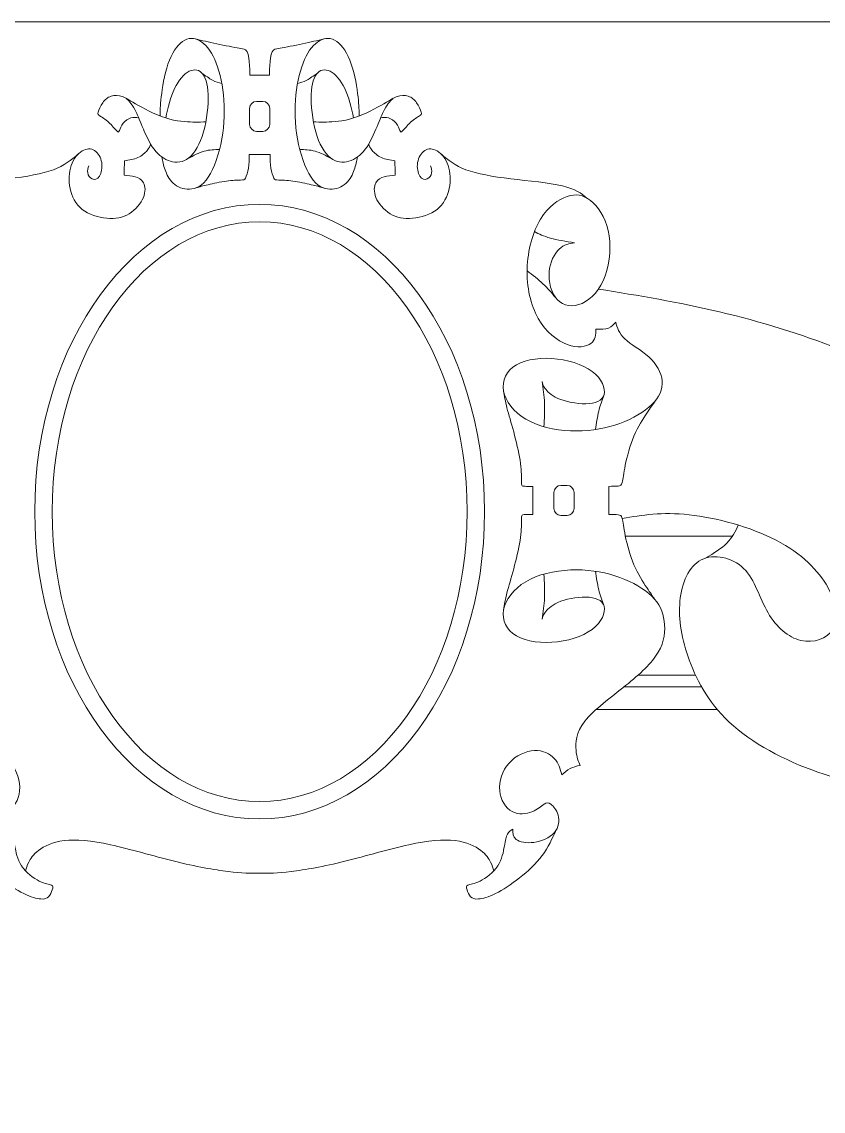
# Model space of a CAD drawing. Header units: millimetres. Extents: x 117 to 292, y -139 to 140.
# Drawn here: x 189.8 to 241.1, y 69.8 to 139.5 of the extents above; entities that cross this region are included whole.
import ezdxf

# ---------------------------------------------------------------- set-up
doc = ezdxf.new("R2010")
doc.units = ezdxf.units.MM
doc.header["$MEASUREMENT"] = 0
doc.layers.add('Layer 1', color=7, linetype='Continuous')

msp = doc.modelspace()

# ---------------------------------------------------------------- linework, layer by layer
at = {"layer": 'Layer 1', "lineweight": 20}
msp.add_lwpolyline([(117.2805, -125.8159), (292.3821, -125.8159), (292.3821, 139.5085), (117.2805, 139.5085), (117.2805, -125.8159)], close=True, dxfattribs=at)
for points, knots in [([(198.6137, 133.4785), (198.6173, 133.7966), (198.6208, 134.1146), (198.6873, 134.6966), (198.6873, 134.6966), (198.7537, 135.2786), (198.8832, 136.1248), (199.1178, 136.8039), (199.1178, 136.8039), (199.3523, 137.4829), (199.6922, 137.9952), (200.054, 138.2488), (200.054, 138.2488), (200.4159, 138.5024), (200.8001, 138.4974), (201.157, 138.2955), (201.157, 138.2955), (201.514, 138.0937), (201.8441, 137.6948), (202.11, 137.099), (202.11, 137.099), (202.3759, 136.5032), (202.5778, 135.7102), (202.6689, 134.8264), (202.6689, 134.8264), (202.76, 133.9425), (202.7402, 132.9674), (202.5679, 132.0122), (202.5679, 132.0122), (202.3956, 131.0569), (202.0705, 130.1211), (201.6963, 129.5599), (201.6963, 129.5599), (201.3221, 128.9986), (200.8985, 128.8113), (200.4982, 128.7942), (200.4982, 128.7942), (200.0979, 128.7771), (199.7205, 128.9301), (199.4542, 129.1716), (199.4542, 129.1716), (199.1878, 129.4132), (199.032, 129.7435), (198.9297, 130.0374), (198.9297, 130.0374), (198.8274, 130.3314), (198.7784, 130.5893), (198.7294, 130.847)], [0, 0, 0, 0, 0.0769231, 0.0769231, 0.0769231, 0.0769231, 0.1538462, 0.1538462, 0.1538462, 0.1538462, 0.2307692, 0.2307692, 0.2307692, 0.2307692, 0.3076923, 0.3076923, 0.3076923, 0.3076923, 0.3846154, 0.3846154, 0.3846154, 0.3846154, 0.4615385, 0.4615385, 0.4615385, 0.4615385, 0.5384615, 0.5384615, 0.5384615, 0.5384615, 0.6153846, 0.6153846, 0.6153846, 0.6153846, 0.6923077, 0.6923077, 0.6923077, 0.6923077, 0.7692308, 0.7692308, 0.7692308, 0.7692308, 0.8461538, 0.8461538, 0.8461538, 0.8461538, 1, 1, 1, 1]), ([(204.3678, 136.0919), (204.3529, 136.4735), (204.3381, 136.8553), (204.2987, 137.1322), (204.2987, 137.1322), (204.2593, 137.4091), (204.1952, 137.5815), (204.1324, 137.6689), (204.1324, 137.6689), (204.0696, 137.7563), (204.008, 137.7588), (203.6794, 137.8166), (203.6794, 137.8166), (203.3507, 137.8744), (202.7548, 137.9878), (202.2408, 138.0967), (202.2408, 138.0967), (201.7266, 138.2057), (201.2942, 138.3104), (200.8618, 138.415)], [0, 0, 0, 0, 0.1666667, 0.1666667, 0.1666667, 0.1666667, 0.3333333, 0.3333333, 0.3333333, 0.3333333, 0.5, 0.5, 0.5, 0.5, 0.6666667, 0.6666667, 0.6666667, 0.6666667, 1, 1, 1, 1]), ([(205.607, 136.0919), (205.6219, 136.4735), (205.6367, 136.8553), (205.6761, 137.1322), (205.6761, 137.1322), (205.7155, 137.4091), (205.7796, 137.5815), (205.8424, 137.6689), (205.8424, 137.6689), (205.9052, 137.7563), (205.9668, 137.7588), (206.2954, 137.8166), (206.2954, 137.8166), (206.6241, 137.8744), (207.22, 137.9878), (207.734, 138.0967), (207.734, 138.0967), (208.2482, 138.2057), (208.6806, 138.3104), (209.113, 138.415)], [0, 0, 0, 0, 0.1666667, 0.1666667, 0.1666667, 0.1666667, 0.3333333, 0.3333333, 0.3333333, 0.3333333, 0.5, 0.5, 0.5, 0.5, 0.6666667, 0.6666667, 0.6666667, 0.6666667, 1, 1, 1, 1]), ([(211.3611, 133.4785), (211.3575, 133.7966), (211.354, 134.1146), (211.2875, 134.6966), (211.2875, 134.6966), (211.2211, 135.2786), (211.0916, 136.1248), (210.857, 136.8039), (210.857, 136.8039), (210.6225, 137.4829), (210.2826, 137.9952), (209.9208, 138.2488), (209.9208, 138.2488), (209.5589, 138.5024), (209.1747, 138.4974), (208.8178, 138.2955), (208.8178, 138.2955), (208.4608, 138.0937), (208.1307, 137.6948), (207.8648, 137.099), (207.8648, 137.099), (207.5989, 136.5032), (207.397, 135.7102), (207.3059, 134.8264), (207.3059, 134.8264), (207.2148, 133.9425), (207.2346, 132.9674), (207.4069, 132.0122), (207.4069, 132.0122), (207.5792, 131.0569), (207.9043, 130.1211), (208.2785, 129.5599), (208.2785, 129.5599), (208.6527, 128.9986), (209.0763, 128.8113), (209.4766, 128.7942), (209.4766, 128.7942), (209.8769, 128.7771), (210.2543, 128.9301), (210.5206, 129.1716), (210.5206, 129.1716), (210.787, 129.4132), (210.9428, 129.7435), (211.0451, 130.0374), (211.0451, 130.0374), (211.1474, 130.3314), (211.1964, 130.5893), (211.2454, 130.847)], [0, 0, 0, 0, 0.0769231, 0.0769231, 0.0769231, 0.0769231, 0.1538462, 0.1538462, 0.1538462, 0.1538462, 0.2307692, 0.2307692, 0.2307692, 0.2307692, 0.3076923, 0.3076923, 0.3076923, 0.3076923, 0.3846154, 0.3846154, 0.3846154, 0.3846154, 0.4615385, 0.4615385, 0.4615385, 0.4615385, 0.5384615, 0.5384615, 0.5384615, 0.5384615, 0.6153846, 0.6153846, 0.6153846, 0.6153846, 0.6923077, 0.6923077, 0.6923077, 0.6923077, 0.7692308, 0.7692308, 0.7692308, 0.7692308, 0.8461538, 0.8461538, 0.8461538, 0.8461538, 1, 1, 1, 1]), ([(198.9708, 133.3516), (199.1275, 134.0212), (199.2844, 134.6909), (199.5374, 135.2276), (199.5374, 135.2276), (199.7905, 135.7644), (200.1403, 136.1682), (200.4751, 136.338), (200.4751, 136.338), (200.8098, 136.508), (201.13, 136.444), (201.3515, 136.1511), (201.3515, 136.1511), (201.5731, 135.8581), (201.6964, 135.336), (201.6915, 134.5975), (201.6915, 134.5975), (201.6866, 133.8588), (201.5534, 132.9035), (201.3073, 132.1747), (201.3073, 132.1747), (201.0611, 131.4459), (200.7016, 130.9436), (200.3127, 130.7023), (200.3127, 130.7023), (199.9237, 130.461), (199.505, 130.4807), (199.1259, 130.6308), (199.1259, 130.6308), (198.7467, 130.781), (198.4069, 131.0618), (198.114, 131.5025), (198.114, 131.5025), (197.821, 131.9431), (197.5746, 132.544), (197.3963, 132.9796), (197.3963, 132.9796), (197.2178, 133.4152), (197.1071, 133.686), (196.9952, 133.8976), (196.9952, 133.8976), (196.8832, 134.1092), (196.7699, 134.2619), (196.6759, 134.3717), (196.6759, 134.3717), (196.5818, 134.4815), (196.5067, 134.5485), (196.4318, 134.6155)], [0, 0, 0, 0, 0.0769231, 0.0769231, 0.0769231, 0.0769231, 0.1538462, 0.1538462, 0.1538462, 0.1538462, 0.2307692, 0.2307692, 0.2307692, 0.2307692, 0.3076923, 0.3076923, 0.3076923, 0.3076923, 0.3846154, 0.3846154, 0.3846154, 0.3846154, 0.4615385, 0.4615385, 0.4615385, 0.4615385, 0.5384615, 0.5384615, 0.5384615, 0.5384615, 0.6153846, 0.6153846, 0.6153846, 0.6153846, 0.6923077, 0.6923077, 0.6923077, 0.6923077, 0.7692308, 0.7692308, 0.7692308, 0.7692308, 0.8461538, 0.8461538, 0.8461538, 0.8461538, 1, 1, 1, 1]), ([(202.5652, 135.5571), (202.3746, 135.6073), (202.1841, 135.6575), (201.9712, 135.7692), (201.9712, 135.7692), (201.7581, 135.8808), (201.5224, 136.054), (201.2869, 136.2272)], [0, 0, 0, 0, 0.3333333, 0.3333333, 0.3333333, 0.3333333, 1, 1, 1, 1]), ([(207.4096, 135.5571), (207.6002, 135.6073), (207.7907, 135.6575), (208.0036, 135.7692), (208.0036, 135.7692), (208.2167, 135.8808), (208.4524, 136.054), (208.6879, 136.2272)], [0, 0, 0, 0, 0.3333333, 0.3333333, 0.3333333, 0.3333333, 1, 1, 1, 1]), ([(211.004, 133.3516), (210.8473, 134.0212), (210.6904, 134.6909), (210.4374, 135.2276), (210.4374, 135.2276), (210.1843, 135.7644), (209.8345, 136.1682), (209.4997, 136.338), (209.4997, 136.338), (209.165, 136.508), (208.8448, 136.444), (208.6233, 136.1511), (208.6233, 136.1511), (208.4017, 135.8581), (208.2784, 135.336), (208.2833, 134.5975), (208.2833, 134.5975), (208.2882, 133.8588), (208.4214, 132.9035), (208.6675, 132.1747), (208.6675, 132.1747), (208.9137, 131.4459), (209.2732, 130.9436), (209.6621, 130.7023), (209.6621, 130.7023), (210.0511, 130.461), (210.4698, 130.4807), (210.8489, 130.6308), (210.8489, 130.6308), (211.2281, 130.781), (211.5679, 131.0618), (211.8608, 131.5025), (211.8608, 131.5025), (212.1538, 131.9431), (212.4002, 132.544), (212.5785, 132.9796), (212.5785, 132.9796), (212.757, 133.4152), (212.8677, 133.686), (212.9796, 133.8976), (212.9796, 133.8976), (213.0916, 134.1092), (213.2049, 134.2619), (213.2989, 134.3717), (213.2989, 134.3717), (213.393, 134.4815), (213.4681, 134.5485), (213.543, 134.6155)], [0, 0, 0, 0, 0.0769231, 0.0769231, 0.0769231, 0.0769231, 0.1538462, 0.1538462, 0.1538462, 0.1538462, 0.2307692, 0.2307692, 0.2307692, 0.2307692, 0.3076923, 0.3076923, 0.3076923, 0.3076923, 0.3846154, 0.3846154, 0.3846154, 0.3846154, 0.4615385, 0.4615385, 0.4615385, 0.4615385, 0.5384615, 0.5384615, 0.5384615, 0.5384615, 0.6153846, 0.6153846, 0.6153846, 0.6153846, 0.6923077, 0.6923077, 0.6923077, 0.6923077, 0.7692308, 0.7692308, 0.7692308, 0.7692308, 0.8461538, 0.8461538, 0.8461538, 0.8461538, 1, 1, 1, 1]), ([(201.5435, 133.1079), (201.3351, 133.0956), (201.1266, 133.0831), (200.7098, 133.0917), (200.7098, 133.0917), (200.2929, 133.1003), (199.6675, 133.13), (198.9708, 133.3516), (198.9708, 133.3516), (198.274, 133.5731), (197.5057, 133.9867), (197.0356, 134.2587), (197.0356, 134.2587), (196.5654, 134.5306), (196.3931, 134.661), (196.1753, 134.731), (196.1753, 134.731), (195.9574, 134.801), (195.6939, 134.811), (195.4748, 134.7421), (195.4748, 134.7421), (195.2557, 134.6731), (195.0809, 134.5253), (194.9394, 134.3222), (194.9394, 134.3222), (194.7978, 134.1191), (194.6894, 133.8606), (194.6475, 133.7203), (194.6475, 133.7203), (194.6056, 133.5799), (194.6304, 133.5576), (194.7559, 133.4813), (194.7559, 133.4813), (194.8814, 133.4051), (195.108, 133.2745), (195.3197, 133.0813), (195.3197, 133.0813), (195.5314, 132.888), (195.7284, 132.6319), (195.8355, 132.5186), (195.8355, 132.5186), (195.9426, 132.4053), (195.9599, 132.435), (196.0066, 132.5495), (196.0066, 132.5495), (196.0534, 132.6639), (196.1299, 132.8634), (196.2578, 133.0234), (196.2578, 133.0234), (196.3858, 133.1834), (196.5656, 133.3041), (196.7381, 133.3527), (196.7381, 133.3527), (196.9108, 133.4014), (197.0764, 133.3779), (197.2418, 133.3546)], [0, 0, 0, 0, 0.0666667, 0.0666667, 0.0666667, 0.0666667, 0.1333333, 0.1333333, 0.1333333, 0.1333333, 0.2, 0.2, 0.2, 0.2, 0.2666667, 0.2666667, 0.2666667, 0.2666667, 0.3333333, 0.3333333, 0.3333333, 0.3333333, 0.4, 0.4, 0.4, 0.4, 0.4666667, 0.4666667, 0.4666667, 0.4666667, 0.5333333, 0.5333333, 0.5333333, 0.5333333, 0.6, 0.6, 0.6, 0.6, 0.6666667, 0.6666667, 0.6666667, 0.6666667, 0.7333333, 0.7333333, 0.7333333, 0.7333333, 0.8, 0.8, 0.8, 0.8, 0.8666667, 0.8666667, 0.8666667, 0.8666667, 1, 1, 1, 1]), ([(208.4313, 133.1079), (208.6397, 133.0956), (208.8482, 133.0831), (209.265, 133.0917), (209.265, 133.0917), (209.6819, 133.1003), (210.3073, 133.13), (211.004, 133.3516), (211.004, 133.3516), (211.7008, 133.5731), (212.4691, 133.9867), (212.9392, 134.2587), (212.9392, 134.2587), (213.4094, 134.5306), (213.5817, 134.661), (213.7995, 134.731), (213.7995, 134.731), (214.0174, 134.801), (214.2809, 134.811), (214.5, 134.7421), (214.5, 134.7421), (214.7191, 134.6731), (214.8939, 134.5253), (215.0354, 134.3222), (215.0354, 134.3222), (215.177, 134.1191), (215.2854, 133.8606), (215.3273, 133.7203), (215.3273, 133.7203), (215.3692, 133.5799), (215.3444, 133.5576), (215.2189, 133.4813), (215.2189, 133.4813), (215.0934, 133.4051), (214.8668, 133.2745), (214.6551, 133.0813), (214.6551, 133.0813), (214.4434, 132.888), (214.2464, 132.6319), (214.1393, 132.5186), (214.1393, 132.5186), (214.0322, 132.4053), (214.0149, 132.435), (213.9682, 132.5495), (213.9682, 132.5495), (213.9214, 132.6639), (213.8449, 132.8634), (213.717, 133.0234), (213.717, 133.0234), (213.589, 133.1834), (213.4092, 133.3041), (213.2367, 133.3527), (213.2367, 133.3527), (213.064, 133.4014), (212.8984, 133.3779), (212.733, 133.3546)], [0, 0, 0, 0, 0.0666667, 0.0666667, 0.0666667, 0.0666667, 0.1333333, 0.1333333, 0.1333333, 0.1333333, 0.2, 0.2, 0.2, 0.2, 0.2666667, 0.2666667, 0.2666667, 0.2666667, 0.3333333, 0.3333333, 0.3333333, 0.3333333, 0.4, 0.4, 0.4, 0.4, 0.4666667, 0.4666667, 0.4666667, 0.4666667, 0.5333333, 0.5333333, 0.5333333, 0.5333333, 0.6, 0.6, 0.6, 0.6, 0.6666667, 0.6666667, 0.6666667, 0.6666667, 0.7333333, 0.7333333, 0.7333333, 0.7333333, 0.8, 0.8, 0.8, 0.8, 0.8666667, 0.8666667, 0.8666667, 0.8666667, 1, 1, 1, 1]), ([(205.183, 134.4149), (205.183, 134.4149), (204.7919, 134.4149), (204.7919, 134.4149), (204.7919, 134.4149), (204.5459, 134.4149), (204.3452, 134.2142), (204.3452, 133.9682), (204.3452, 133.9682), (204.3452, 133.9682), (204.3452, 132.9411), (204.3452, 132.9411), (204.3452, 132.9411), (204.3452, 132.6951), (204.5459, 132.4944), (204.7919, 132.4944), (204.7919, 132.4944), (204.7919, 132.4944), (205.183, 132.4944), (205.183, 132.4944), (205.183, 132.4944), (205.429, 132.4944), (205.6296, 132.6951), (205.6296, 132.9411), (205.6296, 132.9411), (205.6296, 132.9411), (205.6296, 133.9682), (205.6296, 133.9682), (205.6296, 133.9682), (205.6296, 134.2142), (205.429, 134.4149), (205.183, 134.4149)], [0, 0, 0, 0, 0.1111111, 0.1111111, 0.1111111, 0.1111111, 0.2222222, 0.2222222, 0.2222222, 0.2222222, 0.3333333, 0.3333333, 0.3333333, 0.3333333, 0.4444444, 0.4444444, 0.4444444, 0.4444444, 0.5555556, 0.5555556, 0.5555556, 0.5555556, 0.6666667, 0.6666667, 0.6666667, 0.6666667, 0.7777778, 0.7777778, 0.7777778, 0.7777778, 1, 1, 1, 1]), ([(194.0461, 130.2916), (193.9969, 130.1414), (193.9477, 129.9912), (193.9784, 129.8324), (193.9784, 129.8324), (194.0092, 129.6736), (194.1201, 129.5061), (194.2677, 129.4458), (194.2677, 129.4458), (194.4154, 129.3855), (194.6002, 129.4323), (194.7282, 129.628), (194.7282, 129.628), (194.8562, 129.8238), (194.9277, 130.1685), (194.8747, 130.4922), (194.8747, 130.4922), (194.8218, 130.8161), (194.6444, 131.1189), (194.4142, 131.2679), (194.4142, 131.2679), (194.1841, 131.4168), (193.9008, 131.4118), (193.6214, 131.2432), (193.6214, 131.2432), (193.342, 131.0746), (193.0662, 130.7421), (192.9173, 130.3089), (192.9173, 130.3089), (192.7683, 129.8756), (192.7461, 129.3412), (192.8544, 128.8316), (192.8544, 128.8316), (192.9627, 128.322), (193.2017, 127.8368), (193.6252, 127.502), (193.6252, 127.502), (194.0486, 127.1672), (194.6567, 126.9824), (195.202, 126.9344), (195.202, 126.9344), (195.7474, 126.8864), (196.2301, 126.9751), (196.64, 127.2249), (196.64, 127.2249), (197.0499, 127.4749), (197.3874, 127.8861), (197.5412, 128.2603), (197.5412, 128.2603), (197.6951, 128.6345), (197.6654, 128.972), (197.5485, 129.1959), (197.5485, 129.1959), (197.4316, 129.4199), (197.2272, 129.5308), (197.0069, 129.5934), (197.0069, 129.5934), (196.7866, 129.6562), (196.5501, 129.671), (196.3138, 129.6858)], [0, 0, 0, 0, 0.0625, 0.0625, 0.0625, 0.0625, 0.125, 0.125, 0.125, 0.125, 0.1875, 0.1875, 0.1875, 0.1875, 0.25, 0.25, 0.25, 0.25, 0.3125, 0.3125, 0.3125, 0.3125, 0.375, 0.375, 0.375, 0.375, 0.4375, 0.4375, 0.4375, 0.4375, 0.5, 0.5, 0.5, 0.5, 0.5625, 0.5625, 0.5625, 0.5625, 0.625, 0.625, 0.625, 0.625, 0.6875, 0.6875, 0.6875, 0.6875, 0.75, 0.75, 0.75, 0.75, 0.8125, 0.8125, 0.8125, 0.8125, 0.875, 0.875, 0.875, 0.875, 1, 1, 1, 1]), ([(196.3138, 129.6858), (196.3187, 129.9959), (196.3237, 130.3061), (196.3286, 130.6162), (196.3286, 130.6162), (196.6315, 130.6555), (196.9343, 130.695), (197.1904, 130.8107), (197.1904, 130.8107), (197.4464, 130.9264), (197.6558, 131.1185), (197.784, 131.2751), (197.784, 131.2751), (197.9122, 131.4318), (197.9593, 131.5532), (198.0064, 131.6744)], [0, 0, 0, 0, 0.2, 0.2, 0.2, 0.2, 0.4, 0.4, 0.4, 0.4, 0.6, 0.6, 0.6, 0.6, 1, 1, 1, 1]), ([(202.4188, 131.332), (202.0998, 131.3256), (201.7807, 131.3191), (201.4436, 131.2235), (201.4436, 131.2235), (201.1063, 131.1278), (200.7508, 130.9428), (200.3953, 130.7579)], [0, 0, 0, 0, 0.3333333, 0.3333333, 0.3333333, 0.3333333, 1, 1, 1, 1]), ([(207.556, 131.332), (207.875, 131.3256), (208.1941, 131.3191), (208.5312, 131.2235), (208.5312, 131.2235), (208.8685, 131.1278), (209.224, 130.9428), (209.5795, 130.7579)], [0, 0, 0, 0, 0.3333333, 0.3333333, 0.3333333, 0.3333333, 1, 1, 1, 1]), ([(213.661, 129.6858), (213.6561, 129.9959), (213.6511, 130.3061), (213.6462, 130.6162), (213.6462, 130.6162), (213.3433, 130.6555), (213.0405, 130.695), (212.7844, 130.8107), (212.7844, 130.8107), (212.5284, 130.9264), (212.319, 131.1185), (212.1908, 131.2751), (212.1908, 131.2751), (212.0626, 131.4318), (212.0155, 131.5532), (211.9684, 131.6744)], [0, 0, 0, 0, 0.2, 0.2, 0.2, 0.2, 0.4, 0.4, 0.4, 0.4, 0.6, 0.6, 0.6, 0.6, 1, 1, 1, 1]), ([(215.9287, 130.2916), (215.9779, 130.1414), (216.0271, 129.9912), (215.9964, 129.8324), (215.9964, 129.8324), (215.9656, 129.6736), (215.8547, 129.5061), (215.7071, 129.4458), (215.7071, 129.4458), (215.5594, 129.3855), (215.3746, 129.4323), (215.2466, 129.628), (215.2466, 129.628), (215.1186, 129.8238), (215.0471, 130.1685), (215.1001, 130.4922), (215.1001, 130.4922), (215.153, 130.8161), (215.3304, 131.1189), (215.5606, 131.2679), (215.5606, 131.2679), (215.7907, 131.4168), (216.074, 131.4118), (216.3534, 131.2432), (216.3534, 131.2432), (216.6328, 131.0746), (216.9086, 130.7421), (217.0575, 130.3089), (217.0575, 130.3089), (217.2065, 129.8756), (217.2287, 129.3412), (217.1204, 128.8316), (217.1204, 128.8316), (217.0121, 128.322), (216.7731, 127.8368), (216.3496, 127.502), (216.3496, 127.502), (215.9262, 127.1672), (215.3181, 126.9824), (214.7728, 126.9344), (214.7728, 126.9344), (214.2274, 126.8864), (213.7447, 126.9751), (213.3348, 127.2249), (213.3348, 127.2249), (212.9249, 127.4749), (212.5874, 127.8861), (212.4336, 128.2603), (212.4336, 128.2603), (212.2797, 128.6345), (212.3094, 128.972), (212.4263, 129.1959), (212.4263, 129.1959), (212.5432, 129.4199), (212.7476, 129.5308), (212.9679, 129.5934), (212.9679, 129.5934), (213.1882, 129.6562), (213.4247, 129.671), (213.661, 129.6858)], [0, 0, 0, 0, 0.0625, 0.0625, 0.0625, 0.0625, 0.125, 0.125, 0.125, 0.125, 0.1875, 0.1875, 0.1875, 0.1875, 0.25, 0.25, 0.25, 0.25, 0.3125, 0.3125, 0.3125, 0.3125, 0.375, 0.375, 0.375, 0.375, 0.4375, 0.4375, 0.4375, 0.4375, 0.5, 0.5, 0.5, 0.5, 0.5625, 0.5625, 0.5625, 0.5625, 0.625, 0.625, 0.625, 0.625, 0.6875, 0.6875, 0.6875, 0.6875, 0.75, 0.75, 0.75, 0.75, 0.8125, 0.8125, 0.8125, 0.8125, 0.875, 0.875, 0.875, 0.875, 1, 1, 1, 1]), ([(193.3538, 131.0286), (192.9224, 130.667), (192.4908, 130.3053), (191.7778, 130.0384), (191.7778, 130.0384), (191.0647, 129.7714), (190.07, 129.599), (188.9152, 129.4587), (188.9152, 129.4587), (187.7605, 129.3184), (186.4457, 129.2101), (185.6065, 129.0099), (185.6065, 129.0099), (184.7674, 128.8098), (184.4038, 128.5178), (184.0402, 128.2259)], [0, 0, 0, 0, 0.2, 0.2, 0.2, 0.2, 0.4, 0.4, 0.4, 0.4, 0.6, 0.6, 0.6, 0.6, 1, 1, 1, 1]), ([(204.324, 131.0097), (204.3142, 130.7143), (204.3043, 130.4187), (204.2625, 130.1467), (204.2625, 130.1467), (204.2206, 129.8747), (204.1467, 129.626), (204.0815, 129.503), (204.0815, 129.503), (204.0163, 129.3798), (203.9595, 129.3822), (203.7676, 129.3786), (203.7676, 129.3786), (203.5755, 129.3749), (203.248, 129.3649), (202.8591, 129.3108), (202.8591, 129.3108), (202.47, 129.2566), (202.0194, 129.1581), (201.6879, 129.0801), (201.6879, 129.0801), (201.3564, 129.0019), (201.1438, 128.9441), (200.9313, 128.8863)], [0, 0, 0, 0, 0.1428571, 0.1428571, 0.1428571, 0.1428571, 0.2857143, 0.2857143, 0.2857143, 0.2857143, 0.4285714, 0.4285714, 0.4285714, 0.4285714, 0.5714286, 0.5714286, 0.5714286, 0.5714286, 0.7142857, 0.7142857, 0.7142857, 0.7142857, 1, 1, 1, 1]), ([(205.6508, 131.0097), (205.6606, 130.7143), (205.6705, 130.4187), (205.7123, 130.1467), (205.7123, 130.1467), (205.7542, 129.8747), (205.8281, 129.626), (205.8933, 129.503), (205.8933, 129.503), (205.9585, 129.3798), (206.0153, 129.3822), (206.2072, 129.3786), (206.2072, 129.3786), (206.3993, 129.3749), (206.7268, 129.3649), (207.1157, 129.3108), (207.1157, 129.3108), (207.5048, 129.2566), (207.9554, 129.1581), (208.2869, 129.0801), (208.2869, 129.0801), (208.6184, 129.0019), (208.831, 128.9441), (209.0435, 128.8863)], [0, 0, 0, 0, 0.1428571, 0.1428571, 0.1428571, 0.1428571, 0.2857143, 0.2857143, 0.2857143, 0.2857143, 0.4285714, 0.4285714, 0.4285714, 0.4285714, 0.5714286, 0.5714286, 0.5714286, 0.5714286, 0.7142857, 0.7142857, 0.7142857, 0.7142857, 1, 1, 1, 1]), ([(216.621, 131.0286), (217.0524, 130.667), (217.484, 130.3053), (218.197, 130.0384), (218.197, 130.0384), (218.9101, 129.7714), (219.9048, 129.599), (221.0596, 129.4587), (221.0596, 129.4587), (222.2143, 129.3184), (223.5291, 129.2101), (224.3683, 129.0099), (224.3683, 129.0099), (225.2074, 128.8098), (225.571, 128.5178), (225.9346, 128.2259)], [0, 0, 0, 0, 0.2, 0.2, 0.2, 0.2, 0.4, 0.4, 0.4, 0.4, 0.6, 0.6, 0.6, 0.6, 1, 1, 1, 1]), ([(222.5792, 126.0742), (222.8762, 125.9267), (223.1733, 125.779), (223.6024, 125.661), (223.6024, 125.661), (224.0316, 125.543), (224.5932, 125.4543), (225.1545, 125.3659), (225.1545, 125.3659), (224.8148, 125.3117), (224.4749, 125.2576), (224.1648, 124.9622), (224.1648, 124.9622), (223.8546, 124.6667), (223.5737, 124.1299), (223.522, 123.4971), (223.522, 123.4971), (223.4703, 122.8644), (223.6477, 122.1355), (224.0415, 121.7244), (224.0415, 121.7244), (224.4355, 121.3133), (225.0462, 121.2196), (225.637, 121.4855), (225.637, 121.4855), (226.228, 121.7514), (226.7993, 122.3769), (227.1168, 123.2509), (227.1168, 123.2509), (227.4344, 124.1249), (227.4985, 125.2478), (227.2966, 126.1414), (227.2966, 126.1414), (227.0947, 127.0352), (226.6268, 127.7), (226.1615, 128.0693), (226.1615, 128.0693), (225.6962, 128.4385), (225.2332, 128.5126), (224.6743, 128.3279), (224.6743, 128.3279), (224.1154, 128.1432), (223.4605, 127.7), (222.9682, 126.8826), (222.9682, 126.8826), (222.4757, 126.0652), (222.1457, 124.8733), (222.1113, 123.7015), (222.1113, 123.7015), (222.0768, 122.5295), (222.3378, 121.3771), (222.8277, 120.5155), (222.8277, 120.5155), (223.3177, 119.6538), (224.0367, 119.0825), (224.6842, 118.8436), (224.6842, 118.8436), (225.3317, 118.6048), (225.9079, 118.6985), (226.2008, 118.9175), (226.2008, 118.9175), (226.4939, 119.1366), (226.5038, 119.4814), (226.5136, 119.8261), (226.5136, 119.8261), (226.8139, 119.8261), (227.1144, 119.826), (227.326, 119.9022), (227.326, 119.9022), (227.5377, 119.9786), (227.6609, 120.1313), (227.7839, 120.2839), (227.7839, 120.2839), (227.8824, 119.9245), (227.9809, 119.5649), (228.3625, 119.2103), (228.3625, 119.2103), (228.7442, 118.8558), (229.409, 118.5062), (229.9014, 118.0557), (229.9014, 118.0557), (230.3938, 117.6051), (230.714, 117.0535), (230.7608, 116.5217), (230.7608, 116.5217), (230.8076, 115.99), (230.5809, 115.4777), (230.1008, 115.0075), (230.1008, 115.0075), (229.6208, 114.5373), (228.887, 114.1088), (228.0524, 113.8036), (228.0524, 113.8036), (227.2178, 113.4983), (226.282, 113.316), (225.2702, 113.316), (225.2702, 113.316), (224.2583, 113.316), (223.1698, 113.4983), (222.3254, 113.9118), (222.3254, 113.9118), (221.4809, 114.3254), (220.8801, 114.9707), (220.6684, 115.6304), (220.6684, 115.6304), (220.4565, 116.2902), (220.634, 116.9649), (221.2003, 117.3957), (221.2003, 117.3957), (221.7665, 117.8266), (222.7218, 118.0138), (223.6943, 117.9547), (223.6943, 117.9547), (224.6669, 117.8956), (225.6568, 117.5903), (226.2772, 117.1274), (226.2772, 117.1274), (226.8976, 116.6645), (227.1488, 116.044), (227.0405, 115.6452), (227.0405, 115.6452), (226.9321, 115.2464), (226.4643, 115.069), (225.871, 115.0568), (225.871, 115.0568), (225.2776, 115.0445), (224.5585, 115.1971), (224.0834, 115.4039), (224.0834, 115.4039), (223.6083, 115.6107), (223.3767, 115.8717), (223.2487, 116.0587), (223.2487, 116.0587), (223.1207, 116.2459), (223.096, 116.3592), (223.0715, 116.4725)], [0, 0, 0, 0, 0.0285714, 0.0285714, 0.0285714, 0.0285714, 0.0571429, 0.0571429, 0.0571429, 0.0571429, 0.0857143, 0.0857143, 0.0857143, 0.0857143, 0.1142857, 0.1142857, 0.1142857, 0.1142857, 0.1428571, 0.1428571, 0.1428571, 0.1428571, 0.1714286, 0.1714286, 0.1714286, 0.1714286, 0.2, 0.2, 0.2, 0.2, 0.2285714, 0.2285714, 0.2285714, 0.2285714, 0.2571429, 0.2571429, 0.2571429, 0.2571429, 0.2857143, 0.2857143, 0.2857143, 0.2857143, 0.3142857, 0.3142857, 0.3142857, 0.3142857, 0.3428571, 0.3428571, 0.3428571, 0.3428571, 0.3714286, 0.3714286, 0.3714286, 0.3714286, 0.4, 0.4, 0.4, 0.4, 0.4285714, 0.4285714, 0.4285714, 0.4285714, 0.4571429, 0.4571429, 0.4571429, 0.4571429, 0.4857143, 0.4857143, 0.4857143, 0.4857143, 0.5142857, 0.5142857, 0.5142857, 0.5142857, 0.5428571, 0.5428571, 0.5428571, 0.5428571, 0.5714286, 0.5714286, 0.5714286, 0.5714286, 0.6, 0.6, 0.6, 0.6, 0.6285714, 0.6285714, 0.6285714, 0.6285714, 0.6571429, 0.6571429, 0.6571429, 0.6571429, 0.6857143, 0.6857143, 0.6857143, 0.6857143, 0.7142857, 0.7142857, 0.7142857, 0.7142857, 0.7428571, 0.7428571, 0.7428571, 0.7428571, 0.7714286, 0.7714286, 0.7714286, 0.7714286, 0.8, 0.8, 0.8, 0.8, 0.8285714, 0.8285714, 0.8285714, 0.8285714, 0.8571429, 0.8571429, 0.8571429, 0.8571429, 0.8857143, 0.8857143, 0.8857143, 0.8857143, 0.9142857, 0.9142857, 0.9142857, 0.9142857, 0.9428571, 0.9428571, 0.9428571, 0.9428571, 1, 1, 1, 1]), ([(204.9874, 127.8212), (197.0341, 127.8212), (190.5868, 119.014), (190.5868, 108.1499), (190.5868, 108.1499), (190.5868, 97.2858), (197.0341, 88.4785), (204.9874, 88.4785)], [0, 0, 0, 0, 0.3333333, 0.3333333, 0.3333333, 0.3333333, 1, 1, 1, 1]), ([(204.9874, 127.8212), (212.9407, 127.8212), (219.388, 119.014), (219.388, 108.1499), (219.388, 108.1499), (219.388, 97.2858), (212.9407, 88.4785), (204.9874, 88.4785)], [0, 0, 0, 0, 0.3333333, 0.3333333, 0.3333333, 0.3333333, 1, 1, 1, 1]), ([(204.9874, 126.7045), (197.6509, 126.7045), (191.7035, 118.3973), (191.7035, 108.1499), (191.7035, 108.1499), (191.7035, 97.9025), (197.6509, 89.5953), (204.9874, 89.5953)], [0, 0, 0, 0, 0.3333333, 0.3333333, 0.3333333, 0.3333333, 1, 1, 1, 1]), ([(204.9874, 126.7045), (212.3239, 126.7045), (218.2713, 118.3973), (218.2713, 108.1499), (218.2713, 108.1499), (218.2713, 97.9025), (212.3239, 89.5953), (204.9874, 89.5953)], [0, 0, 0, 0, 0.3333333, 0.3333333, 0.3333333, 0.3333333, 1, 1, 1, 1]), ([(222.1087, 123.5705), (222.4663, 123.2996), (222.8241, 123.0287), (223.127, 122.7441), (223.127, 122.7441), (223.4298, 122.4593), (223.6779, 122.1606), (223.9259, 121.8621)], [0, 0, 0, 0, 0.3333333, 0.3333333, 0.3333333, 0.3333333, 1, 1, 1, 1]), ([(226.6797, 122.3995), (229.2517, 121.9779), (231.8239, 121.5561), (234.4295, 120.9416), (234.4295, 120.9416), (237.0353, 120.327), (239.6747, 119.5194), (241.9989, 118.5937), (241.9989, 118.5937), (244.3231, 117.668), (246.3324, 116.6239), (247.5585, 115.6687), (247.5585, 115.6687), (248.7846, 114.7134), (249.2278, 113.8467), (249.3804, 113.3248), (249.3804, 113.3248), (249.5332, 112.8029), (249.3952, 112.6254), (248.7748, 112.3399), (248.7748, 112.3399), (248.1543, 112.0543), (247.0513, 111.6603), (246.1059, 110.971), (246.1059, 110.971), (245.1604, 110.2816), (244.3724, 109.2966), (243.7717, 108.174), (243.7717, 108.174), (243.1709, 107.0513), (242.7573, 105.7906), (242.4762, 104.6222), (242.4762, 104.6222), (242.195, 103.4537), (242.0461, 102.3772), (241.8974, 101.3009)], [0, 0, 0, 0, 0.1, 0.1, 0.1, 0.1, 0.2, 0.2, 0.2, 0.2, 0.3, 0.3, 0.3, 0.3, 0.4, 0.4, 0.4, 0.4, 0.5, 0.5, 0.5, 0.5, 0.6, 0.6, 0.6, 0.6, 0.7, 0.7, 0.7, 0.7, 0.8, 0.8, 0.8, 0.8, 1, 1, 1, 1]), ([(223.0715, 116.4725), (223.1401, 116.0244), (223.2089, 115.5761), (223.2271, 115.0957), (223.2271, 115.0957), (223.2454, 114.6153), (223.2132, 114.1024), (223.181, 113.5898)], [0, 0, 0, 0, 0.3333333, 0.3333333, 0.3333333, 0.3333333, 1, 1, 1, 1]), ([(222.472, 109.7711), (222.337, 109.7704), (222.2018, 109.7697), (222.0802, 109.7706), (222.0802, 109.7706), (221.9585, 109.7715), (221.8502, 109.774), (221.7985, 109.8133), (221.7985, 109.8133), (221.7468, 109.8527), (221.7517, 109.9292), (221.7504, 110.1876), (221.7504, 110.1876), (221.7492, 110.4461), (221.7418, 110.887), (221.6582, 111.4396), (221.6582, 111.4396), (221.5744, 111.9924), (221.4143, 112.6572), (221.2531, 113.2505), (221.2531, 113.2505), (221.0918, 113.8439), (220.9292, 114.366), (220.8216, 114.7912), (220.8216, 114.7912), (220.7138, 115.2164), (220.6609, 115.5451), (220.608, 115.8736)], [0, 0, 0, 0, 0.125, 0.125, 0.125, 0.125, 0.25, 0.25, 0.25, 0.25, 0.375, 0.375, 0.375, 0.375, 0.5, 0.5, 0.5, 0.5, 0.625, 0.625, 0.625, 0.625, 0.75, 0.75, 0.75, 0.75, 1, 1, 1, 1]), ([(226.4888, 113.406), (226.5486, 113.815), (226.6083, 114.224), (226.6969, 114.587), (226.6969, 114.587), (226.7854, 114.9499), (226.9029, 115.2668), (227.0203, 115.5836)], [0, 0, 0, 0, 0.3333333, 0.3333333, 0.3333333, 0.3333333, 1, 1, 1, 1]), ([(227.347, 109.7711), (227.5683, 109.7735), (227.7899, 109.776), (227.9361, 109.7895), (227.9361, 109.7895), (228.0825, 109.803), (228.154, 109.8278), (228.2056, 110.0259), (228.2056, 110.0259), (228.2573, 110.2241), (228.2895, 110.596), (228.3977, 111.1351), (228.3977, 111.1351), (228.506, 111.6743), (228.6908, 112.381), (228.948, 112.9867), (228.948, 112.9867), (229.2052, 113.5923), (229.5353, 114.0971), (229.7792, 114.4609), (229.7792, 114.4609), (230.0232, 114.8247), (230.1813, 115.0476), (230.3393, 115.2705)], [0, 0, 0, 0, 0.1428571, 0.1428571, 0.1428571, 0.1428571, 0.2857143, 0.2857143, 0.2857143, 0.2857143, 0.4285714, 0.4285714, 0.4285714, 0.4285714, 0.5714286, 0.5714286, 0.5714286, 0.5714286, 0.7142857, 0.7142857, 0.7142857, 0.7142857, 1, 1, 1, 1]), ([(224.2777, 109.8303), (224.2777, 109.8303), (224.6688, 109.8303), (224.6688, 109.8303), (224.6688, 109.8303), (224.9148, 109.8303), (225.1154, 109.6296), (225.1154, 109.3836), (225.1154, 109.3836), (225.1154, 109.3836), (225.1154, 108.3565), (225.1154, 108.3565), (225.1154, 108.3565), (225.1154, 108.1105), (224.9148, 107.9098), (224.6688, 107.9098), (224.6688, 107.9098), (224.6688, 107.9098), (224.2777, 107.9098), (224.2777, 107.9098), (224.2777, 107.9098), (224.0317, 107.9098), (223.831, 108.1105), (223.831, 108.3565), (223.831, 108.3565), (223.831, 108.3565), (223.831, 109.3836), (223.831, 109.3836), (223.831, 109.3836), (223.831, 109.6296), (224.0317, 109.8303), (224.2777, 109.8303)], [0, 0, 0, 0, 0.1111111, 0.1111111, 0.1111111, 0.1111111, 0.2222222, 0.2222222, 0.2222222, 0.2222222, 0.3333333, 0.3333333, 0.3333333, 0.3333333, 0.4444444, 0.4444444, 0.4444444, 0.4444444, 0.5555556, 0.5555556, 0.5555556, 0.5555556, 0.6666667, 0.6666667, 0.6666667, 0.6666667, 0.7777778, 0.7777778, 0.7777778, 0.7777778, 1, 1, 1, 1]), ([(228.2056, 107.7142), (229.4736, 107.9283), (230.7416, 108.1425), (232.4786, 107.9543), (232.4786, 107.9543), (234.2155, 107.7659), (236.4218, 107.1748), (238.0615, 106.323), (238.0615, 106.323), (239.7012, 105.4711), (240.7748, 104.3582), (241.3656, 103.3094), (241.3656, 103.3094), (241.9566, 102.2606), (242.0649, 101.2755), (241.6907, 100.6404), (241.6907, 100.6404), (241.3165, 100.0052), (240.4595, 99.7194), (239.6472, 99.9066), (239.6472, 99.9066), (238.8347, 100.0938), (238.0664, 100.7536), (237.5346, 101.6793), (237.5346, 101.6793), (237.0029, 102.605), (236.7073, 103.7969), (235.9736, 104.5158), (235.9736, 104.5158), (235.24, 105.2347), (234.0679, 105.4809), (233.2605, 105.0673), (233.2605, 105.0673), (232.4529, 104.6537), (232.0096, 103.5801), (231.8963, 102.4131), (231.8963, 102.4131), (231.7831, 101.2461), (231.9998, 99.9854), (232.5118, 98.6067), (232.5118, 98.6067), (233.0239, 97.2279), (233.8316, 95.7308), (235.3285, 94.4309), (235.3285, 94.4309), (236.8254, 93.1309), (239.0119, 92.0278), (241.1292, 91.3385), (241.1292, 91.3385), (243.2467, 90.6491), (245.2953, 90.3733), (247.3979, 90.713), (247.3979, 90.713), (249.5005, 91.0528), (251.6575, 92.0082), (252.7604, 93.382), (252.7604, 93.382), (253.8633, 94.7558), (253.9127, 96.5484), (253.1396, 97.6563), (253.1396, 97.6563), (252.3664, 98.7642), (250.7709, 99.1878), (249.1854, 99.1878), (249.1854, 99.1878), (247.5998, 99.1878), (246.0239, 98.7642), (244.9061, 98.001), (244.9061, 98.001), (243.7884, 97.2377), (243.1285, 96.1347), (242.8577, 95.1745), (242.8577, 95.1745), (242.5868, 94.2142), (242.7051, 93.3968), (243.0153, 92.9881), (243.0153, 92.9881), (243.3255, 92.5794), (243.8278, 92.5794), (244.3793, 92.865), (244.3793, 92.865), (244.9308, 93.1506), (245.5316, 93.7219), (246.1373, 94.1404), (246.1373, 94.1404), (246.743, 94.559), (247.3536, 94.8248), (247.8608, 94.8199), (247.8608, 94.8199), (248.368, 94.815), (248.7717, 94.5392), (248.9342, 94.2093), (248.9342, 94.2093), (249.0968, 93.8795), (249.0179, 93.4952), (248.7422, 93.3672), (248.7422, 93.3672), (248.4664, 93.2392), (247.9936, 93.3673), (247.521, 93.4953), (247.521, 93.4953), (247.6737, 93.7094), (247.8266, 93.9237), (247.8832, 94.1443), (247.8832, 94.1443), (247.9398, 94.3651), (247.9003, 94.5926), (247.8608, 94.8199)], [0, 0, 0, 0, 0.0357143, 0.0357143, 0.0357143, 0.0357143, 0.0714286, 0.0714286, 0.0714286, 0.0714286, 0.1071429, 0.1071429, 0.1071429, 0.1071429, 0.1428571, 0.1428571, 0.1428571, 0.1428571, 0.1785714, 0.1785714, 0.1785714, 0.1785714, 0.2142857, 0.2142857, 0.2142857, 0.2142857, 0.25, 0.25, 0.25, 0.25, 0.2857143, 0.2857143, 0.2857143, 0.2857143, 0.3214286, 0.3214286, 0.3214286, 0.3214286, 0.3571429, 0.3571429, 0.3571429, 0.3571429, 0.3928571, 0.3928571, 0.3928571, 0.3928571, 0.4285714, 0.4285714, 0.4285714, 0.4285714, 0.4642857, 0.4642857, 0.4642857, 0.4642857, 0.5, 0.5, 0.5, 0.5, 0.5357143, 0.5357143, 0.5357143, 0.5357143, 0.5714286, 0.5714286, 0.5714286, 0.5714286, 0.6071429, 0.6071429, 0.6071429, 0.6071429, 0.6428571, 0.6428571, 0.6428571, 0.6428571, 0.6785714, 0.6785714, 0.6785714, 0.6785714, 0.7142857, 0.7142857, 0.7142857, 0.7142857, 0.75, 0.75, 0.75, 0.75, 0.7857143, 0.7857143, 0.7857143, 0.7857143, 0.8214286, 0.8214286, 0.8214286, 0.8214286, 0.8571429, 0.8571429, 0.8571429, 0.8571429, 0.8928571, 0.8928571, 0.8928571, 0.8928571, 0.9285714, 0.9285714, 0.9285714, 0.9285714, 1, 1, 1, 1]), ([(222.472, 107.969), (222.337, 107.9697), (222.2018, 107.9703), (222.0802, 107.9694), (222.0802, 107.9694), (221.9585, 107.9685), (221.8502, 107.9661), (221.7985, 107.9268), (221.7985, 107.9268), (221.7468, 107.8874), (221.7517, 107.8109), (221.7504, 107.5525), (221.7504, 107.5525), (221.7492, 107.294), (221.7418, 106.8531), (221.6582, 106.3005), (221.6582, 106.3005), (221.5744, 105.7477), (221.4143, 105.0828), (221.2531, 104.4895), (221.2531, 104.4895), (221.0918, 103.8961), (220.9292, 103.3741), (220.8216, 102.9489), (220.8216, 102.9489), (220.7138, 102.5236), (220.6609, 102.195), (220.608, 101.8665)], [0, 0, 0, 0, 0.125, 0.125, 0.125, 0.125, 0.25, 0.25, 0.25, 0.25, 0.375, 0.375, 0.375, 0.375, 0.5, 0.5, 0.5, 0.5, 0.625, 0.625, 0.625, 0.625, 0.75, 0.75, 0.75, 0.75, 1, 1, 1, 1]), ([(227.347, 107.969), (227.5683, 107.9665), (227.7899, 107.9641), (227.9361, 107.9506), (227.9361, 107.9506), (228.0825, 107.9371), (228.154, 107.9123), (228.2056, 107.7142), (228.2056, 107.7142), (228.2573, 107.516), (228.2895, 107.1441), (228.3977, 106.605), (228.3977, 106.605), (228.506, 106.0657), (228.6908, 105.3591), (228.948, 104.7534), (228.948, 104.7534), (229.2052, 104.1477), (229.5353, 103.643), (229.7714, 103.2888), (229.7714, 103.2888), (230.0075, 102.9346), (230.15, 102.7309), (230.2922, 102.5272)], [0, 0, 0, 0, 0.1428571, 0.1428571, 0.1428571, 0.1428571, 0.2857143, 0.2857143, 0.2857143, 0.2857143, 0.4285714, 0.4285714, 0.4285714, 0.4285714, 0.5714286, 0.5714286, 0.5714286, 0.5714286, 0.7142857, 0.7142857, 0.7142857, 0.7142857, 1, 1, 1, 1]), ([(235.6343, 107.2906), (235.4407, 106.89), (235.2468, 106.4892), (234.9016, 106.1387), (234.9016, 106.1387), (234.5565, 105.7881), (234.0597, 105.4876), (233.563, 105.1872)], [0, 0, 0, 0, 0.3333333, 0.3333333, 0.3333333, 0.3333333, 1, 1, 1, 1]), ([(225.5008, 91.9086), (225.3925, 92.1647), (225.2842, 92.4209), (225.2447, 92.8788), (225.2447, 92.8788), (225.2053, 93.3368), (225.2349, 93.9966), (225.8061, 94.7303), (225.8061, 94.7303), (226.3773, 95.464), (227.4901, 96.2716), (228.4208, 97.02), (228.4208, 97.02), (229.3515, 97.7685), (230.1, 98.458), (230.5052, 99.1511), (230.5052, 99.1511), (230.9103, 99.8442), (230.9723, 100.5412), (230.89, 101.1457), (230.89, 101.1457), (230.8076, 101.7501), (230.5809, 102.2623), (230.1008, 102.7326), (230.1008, 102.7326), (229.6208, 103.2028), (228.887, 103.6313), (228.0524, 103.9365), (228.0524, 103.9365), (227.2178, 104.2418), (226.282, 104.4241), (225.2702, 104.4241), (225.2702, 104.4241), (224.2583, 104.4241), (223.1698, 104.2418), (222.3254, 103.8283), (222.3254, 103.8283), (221.4809, 103.4146), (220.8801, 102.7694), (220.6684, 102.1097), (220.6684, 102.1097), (220.4565, 101.4498), (220.634, 100.7751), (221.2003, 100.3443), (221.2003, 100.3443), (221.7665, 99.9135), (222.7218, 99.7263), (223.6943, 99.7853), (223.6943, 99.7853), (224.6669, 99.8445), (225.6568, 100.1498), (226.2772, 100.6127), (226.2772, 100.6127), (226.8976, 101.0755), (227.1488, 101.6961), (227.0405, 102.0948), (227.0405, 102.0948), (226.9321, 102.4937), (226.4643, 102.671), (225.871, 102.6833), (225.871, 102.6833), (225.2776, 102.6956), (224.5585, 102.543), (224.0834, 102.3361), (224.0834, 102.3361), (223.6083, 102.1293), (223.3767, 101.8684), (223.2487, 101.6813), (223.2487, 101.6813), (223.1207, 101.4942), (223.096, 101.3808), (223.0715, 101.2676)], [0, 0, 0, 0, 0.0526316, 0.0526316, 0.0526316, 0.0526316, 0.1052632, 0.1052632, 0.1052632, 0.1052632, 0.1578947, 0.1578947, 0.1578947, 0.1578947, 0.2105263, 0.2105263, 0.2105263, 0.2105263, 0.2631579, 0.2631579, 0.2631579, 0.2631579, 0.3157895, 0.3157895, 0.3157895, 0.3157895, 0.3684211, 0.3684211, 0.3684211, 0.3684211, 0.4210526, 0.4210526, 0.4210526, 0.4210526, 0.4736842, 0.4736842, 0.4736842, 0.4736842, 0.5263158, 0.5263158, 0.5263158, 0.5263158, 0.5789474, 0.5789474, 0.5789474, 0.5789474, 0.6315789, 0.6315789, 0.6315789, 0.6315789, 0.6842105, 0.6842105, 0.6842105, 0.6842105, 0.7368421, 0.7368421, 0.7368421, 0.7368421, 0.7894737, 0.7894737, 0.7894737, 0.7894737, 0.8421053, 0.8421053, 0.8421053, 0.8421053, 0.8947368, 0.8947368, 0.8947368, 0.8947368, 1, 1, 1, 1]), ([(223.0715, 101.2676), (223.1401, 101.7157), (223.2089, 102.164), (223.2271, 102.6444), (223.2271, 102.6444), (223.2454, 103.1247), (223.2132, 103.6376), (223.181, 104.1503)], [0, 0, 0, 0, 0.3333333, 0.3333333, 0.3333333, 0.3333333, 1, 1, 1, 1]), ([(226.4888, 104.3341), (226.5486, 103.9251), (226.6083, 103.516), (226.6969, 103.1531), (226.6969, 103.1531), (226.7854, 102.7902), (226.9029, 102.4733), (227.0203, 102.1565)], [0, 0, 0, 0, 0.3333333, 0.3333333, 0.3333333, 0.3333333, 1, 1, 1, 1]), ([(184.474, 91.9086), (184.6932, 91.8569), (184.9124, 91.8052), (185.1057, 91.7055), (185.1057, 91.7055), (185.299, 91.6058), (185.4665, 91.4581), (185.6339, 91.3103), (185.6339, 91.3103), (185.7422, 91.6796), (185.8506, 92.049), (186.1264, 92.3493), (186.1264, 92.3493), (186.4021, 92.6497), (186.8454, 92.8813), (187.3919, 92.8542), (187.3919, 92.8542), (187.9384, 92.8271), (188.5885, 92.5413), (189.0218, 92.0564), (189.0218, 92.0564), (189.455, 91.5714), (189.6718, 90.8868), (189.6176, 90.2886), (189.6176, 90.2886), (189.5635, 89.6902), (189.2384, 89.1781), (188.8273, 88.9541), (188.8273, 88.9541), (188.4161, 88.73), (187.9187, 88.7941), (187.5519, 88.9393), (187.5519, 88.9393), (187.1851, 89.0846), (186.9486, 89.3111), (186.7763, 89.4244), (186.7763, 89.4244), (186.604, 89.5376), (186.4956, 89.5376), (186.3356, 89.4195), (186.3356, 89.4195), (186.1756, 89.3013), (185.9638, 89.0648), (185.8777, 88.7251), (185.8777, 88.7251), (185.7915, 88.3854), (185.8309, 87.9421), (186.1189, 87.6073), (186.1189, 87.6073), (186.407, 87.2725), (186.9439, 87.0459), (187.4288, 86.9794), (187.4288, 86.9794), (187.9138, 86.913), (188.3472, 87.0065), (188.5638, 87.1739), (188.5638, 87.1739), (188.7805, 87.3413), (188.7805, 87.5827), (188.7805, 87.824), (188.7805, 87.824), (188.9109, 87.7427), (189.0414, 87.6613), (189.1275, 87.5025), (189.1275, 87.5025), (189.2136, 87.3437), (189.2556, 87.1072), (189.3183, 86.7452), (189.3183, 86.7452), (189.381, 86.3833), (189.4649, 85.8958), (189.7455, 85.4711), (189.7455, 85.4711), (190.0261, 85.0463), (190.5039, 84.6844), (190.8781, 84.4961), (190.8781, 84.4961), (191.2523, 84.3078), (191.5232, 84.2929), (191.65, 84.2388), (191.65, 84.2388), (191.7768, 84.1846), (191.7595, 84.091), (191.7116, 83.9495), (191.7116, 83.9495), (191.6636, 83.8079), (191.5847, 83.6182), (191.4777, 83.5001), (191.4777, 83.5001), (191.3706, 83.3819), (191.235, 83.3351), (190.9779, 83.3585), (190.9779, 83.3585), (190.7206, 83.3819), (190.3414, 83.4755), (189.8809, 83.702), (189.8809, 83.702), (189.4205, 83.9285), (188.8788, 84.288), (188.3459, 84.7101), (188.3459, 84.7101), (187.8128, 85.1323), (187.2883, 85.6174), (186.8982, 86.1394), (186.8982, 86.1394), (186.5081, 86.6615), (186.2522, 87.2209), (185.9965, 87.7802)], [0, 0, 0, 0, 0.0357143, 0.0357143, 0.0357143, 0.0357143, 0.0714286, 0.0714286, 0.0714286, 0.0714286, 0.1071429, 0.1071429, 0.1071429, 0.1071429, 0.1428571, 0.1428571, 0.1428571, 0.1428571, 0.1785714, 0.1785714, 0.1785714, 0.1785714, 0.2142857, 0.2142857, 0.2142857, 0.2142857, 0.25, 0.25, 0.25, 0.25, 0.2857143, 0.2857143, 0.2857143, 0.2857143, 0.3214286, 0.3214286, 0.3214286, 0.3214286, 0.3571429, 0.3571429, 0.3571429, 0.3571429, 0.3928571, 0.3928571, 0.3928571, 0.3928571, 0.4285714, 0.4285714, 0.4285714, 0.4285714, 0.4642857, 0.4642857, 0.4642857, 0.4642857, 0.5, 0.5, 0.5, 0.5, 0.5357143, 0.5357143, 0.5357143, 0.5357143, 0.5714286, 0.5714286, 0.5714286, 0.5714286, 0.6071429, 0.6071429, 0.6071429, 0.6071429, 0.6428571, 0.6428571, 0.6428571, 0.6428571, 0.6785714, 0.6785714, 0.6785714, 0.6785714, 0.7142857, 0.7142857, 0.7142857, 0.7142857, 0.75, 0.75, 0.75, 0.75, 0.7857143, 0.7857143, 0.7857143, 0.7857143, 0.8214286, 0.8214286, 0.8214286, 0.8214286, 0.8571429, 0.8571429, 0.8571429, 0.8571429, 0.8928571, 0.8928571, 0.8928571, 0.8928571, 0.9285714, 0.9285714, 0.9285714, 0.9285714, 1, 1, 1, 1]), ([(225.5008, 91.9086), (225.2816, 91.8569), (225.0624, 91.8052), (224.8691, 91.7055), (224.8691, 91.7055), (224.6758, 91.6058), (224.5083, 91.4581), (224.3409, 91.3103), (224.3409, 91.3103), (224.2326, 91.6796), (224.1242, 92.049), (223.8484, 92.3493), (223.8484, 92.3493), (223.5727, 92.6497), (223.1294, 92.8813), (222.5829, 92.8542), (222.5829, 92.8542), (222.0364, 92.8271), (221.3863, 92.5413), (220.953, 92.0564), (220.953, 92.0564), (220.5198, 91.5714), (220.303, 90.8868), (220.3572, 90.2886), (220.3572, 90.2886), (220.4113, 89.6902), (220.7364, 89.1781), (221.1475, 88.9541), (221.1475, 88.9541), (221.5587, 88.73), (222.0561, 88.7941), (222.4229, 88.9393), (222.4229, 88.9393), (222.7897, 89.0846), (223.0262, 89.3111), (223.1985, 89.4244), (223.1985, 89.4244), (223.3708, 89.5376), (223.4792, 89.5376), (223.6392, 89.4195), (223.6392, 89.4195), (223.7992, 89.3013), (224.011, 89.0648), (224.0971, 88.7251), (224.0971, 88.7251), (224.1833, 88.3854), (224.1439, 87.9421), (223.8559, 87.6073), (223.8559, 87.6073), (223.5678, 87.2725), (223.0309, 87.0459), (222.546, 86.9794), (222.546, 86.9794), (222.061, 86.913), (221.6276, 87.0065), (221.411, 87.1739), (221.411, 87.1739), (221.1943, 87.3413), (221.1943, 87.5827), (221.1943, 87.824), (221.1943, 87.824), (221.0639, 87.7427), (220.9334, 87.6613), (220.8473, 87.5025), (220.8473, 87.5025), (220.7612, 87.3437), (220.7192, 87.1072), (220.6565, 86.7452), (220.6565, 86.7452), (220.5938, 86.3833), (220.5099, 85.8958), (220.2293, 85.4711), (220.2293, 85.4711), (219.9487, 85.0463), (219.4709, 84.6844), (219.0967, 84.4961), (219.0967, 84.4961), (218.7225, 84.3078), (218.4516, 84.2929), (218.3248, 84.2388), (218.3248, 84.2388), (218.198, 84.1846), (218.2153, 84.091), (218.2632, 83.9495), (218.2632, 83.9495), (218.3112, 83.8079), (218.3901, 83.6182), (218.4971, 83.5001), (218.4971, 83.5001), (218.6042, 83.3819), (218.7398, 83.3351), (218.9969, 83.3585), (218.9969, 83.3585), (219.2542, 83.3819), (219.6334, 83.4755), (220.0939, 83.702), (220.0939, 83.702), (220.5543, 83.9285), (221.096, 84.288), (221.6289, 84.7101), (221.6289, 84.7101), (222.162, 85.1323), (222.6865, 85.6174), (223.0766, 86.1394), (223.0766, 86.1394), (223.4667, 86.6615), (223.7226, 87.2209), (223.9783, 87.7802)], [0, 0, 0, 0, 0.0357143, 0.0357143, 0.0357143, 0.0357143, 0.0714286, 0.0714286, 0.0714286, 0.0714286, 0.1071429, 0.1071429, 0.1071429, 0.1071429, 0.1428571, 0.1428571, 0.1428571, 0.1428571, 0.1785714, 0.1785714, 0.1785714, 0.1785714, 0.2142857, 0.2142857, 0.2142857, 0.2142857, 0.25, 0.25, 0.25, 0.25, 0.2857143, 0.2857143, 0.2857143, 0.2857143, 0.3214286, 0.3214286, 0.3214286, 0.3214286, 0.3571429, 0.3571429, 0.3571429, 0.3571429, 0.3928571, 0.3928571, 0.3928571, 0.3928571, 0.4285714, 0.4285714, 0.4285714, 0.4285714, 0.4642857, 0.4642857, 0.4642857, 0.4642857, 0.5, 0.5, 0.5, 0.5, 0.5357143, 0.5357143, 0.5357143, 0.5357143, 0.5714286, 0.5714286, 0.5714286, 0.5714286, 0.6071429, 0.6071429, 0.6071429, 0.6071429, 0.6428571, 0.6428571, 0.6428571, 0.6428571, 0.6785714, 0.6785714, 0.6785714, 0.6785714, 0.7142857, 0.7142857, 0.7142857, 0.7142857, 0.75, 0.75, 0.75, 0.75, 0.7857143, 0.7857143, 0.7857143, 0.7857143, 0.8214286, 0.8214286, 0.8214286, 0.8214286, 0.8571429, 0.8571429, 0.8571429, 0.8571429, 0.8928571, 0.8928571, 0.8928571, 0.8928571, 0.9285714, 0.9285714, 0.9285714, 0.9285714, 1, 1, 1, 1]), ([(204.9874, 85.0016), (204.425, 85.0016), (203.8625, 85.0016), (202.9781, 85.1099), (202.9781, 85.1099), (202.0937, 85.2182), (200.8871, 85.4349), (199.533, 85.7697), (199.533, 85.7697), (198.179, 86.1046), (196.6769, 86.5576), (195.4385, 86.8284), (195.4385, 86.8284), (194.2001, 87.0992), (193.2251, 87.188), (192.4717, 87.0969), (192.4717, 87.0969), (191.7183, 87.0058), (191.1863, 86.7349), (190.8344, 86.4665), (190.8344, 86.4665), (190.4823, 86.1982), (190.3099, 85.9322), (190.2002, 85.7144), (190.2002, 85.7144), (190.0905, 85.4967), (190.0435, 85.3268), (189.9965, 85.1572)], [0, 0, 0, 0, 0.125, 0.125, 0.125, 0.125, 0.25, 0.25, 0.25, 0.25, 0.375, 0.375, 0.375, 0.375, 0.5, 0.5, 0.5, 0.5, 0.625, 0.625, 0.625, 0.625, 0.75, 0.75, 0.75, 0.75, 1, 1, 1, 1]), ([(204.9874, 85.0016), (205.5498, 85.0016), (206.1123, 85.0016), (206.9967, 85.1099), (206.9967, 85.1099), (207.8811, 85.2182), (209.0877, 85.4349), (210.4418, 85.7697), (210.4418, 85.7697), (211.7958, 86.1046), (213.2979, 86.5576), (214.5363, 86.8284), (214.5363, 86.8284), (215.7747, 87.0992), (216.7497, 87.188), (217.5031, 87.0969), (217.5031, 87.0969), (218.2565, 87.0058), (218.7885, 86.7349), (219.1404, 86.4665), (219.1404, 86.4665), (219.4925, 86.1982), (219.6649, 85.9322), (219.7746, 85.7144), (219.7746, 85.7144), (219.8843, 85.4967), (219.9313, 85.3268), (219.9783, 85.1572)], [0, 0, 0, 0, 0.125, 0.125, 0.125, 0.125, 0.25, 0.25, 0.25, 0.25, 0.375, 0.375, 0.375, 0.375, 0.5, 0.5, 0.5, 0.5, 0.625, 0.625, 0.625, 0.625, 0.75, 0.75, 0.75, 0.75, 1, 1, 1, 1])]:
    msp.add_open_spline(points, degree=3, knots=knots, dxfattribs=at)
for points in [[(204.9874, 136.0919), (204.9874, 136.0919), (204.3678, 136.0919), (204.3678, 136.0919)], [(204.9874, 136.0919), (204.9874, 136.0919), (205.607, 136.0919), (205.607, 136.0919)], [(204.9874, 131.0097), (204.9874, 131.0097), (204.324, 131.0097), (204.324, 131.0097)], [(204.9874, 131.0097), (204.9874, 131.0097), (205.6508, 131.0097), (205.6508, 131.0097)], [(222.472, 108.87), (222.472, 108.87), (222.472, 109.7711), (222.472, 109.7711)], [(227.347, 108.87), (227.347, 108.87), (227.347, 109.7711), (227.347, 109.7711)], [(222.472, 108.87), (222.472, 108.87), (222.472, 107.969), (222.472, 107.969)], [(227.347, 108.87), (227.347, 108.87), (227.347, 107.969), (227.347, 107.969)], [(235.2514, 106.578), (235.2514, 106.578), (228.3977, 106.578), (228.3977, 106.578)], [(232.8974, 97.6817), (232.8974, 97.6817), (229.2075, 97.6817), (229.2075, 97.6817)], [(233.2827, 96.9343), (233.2827, 96.9343), (228.3138, 96.9343), (228.3138, 96.9343)], [(234.2972, 95.4752), (234.2972, 95.4752), (226.5215, 95.4752), (226.5215, 95.4752)]]:
    msp.add_open_spline(points, degree=3, dxfattribs=at)

doc.saveas('drawing.dxf')
